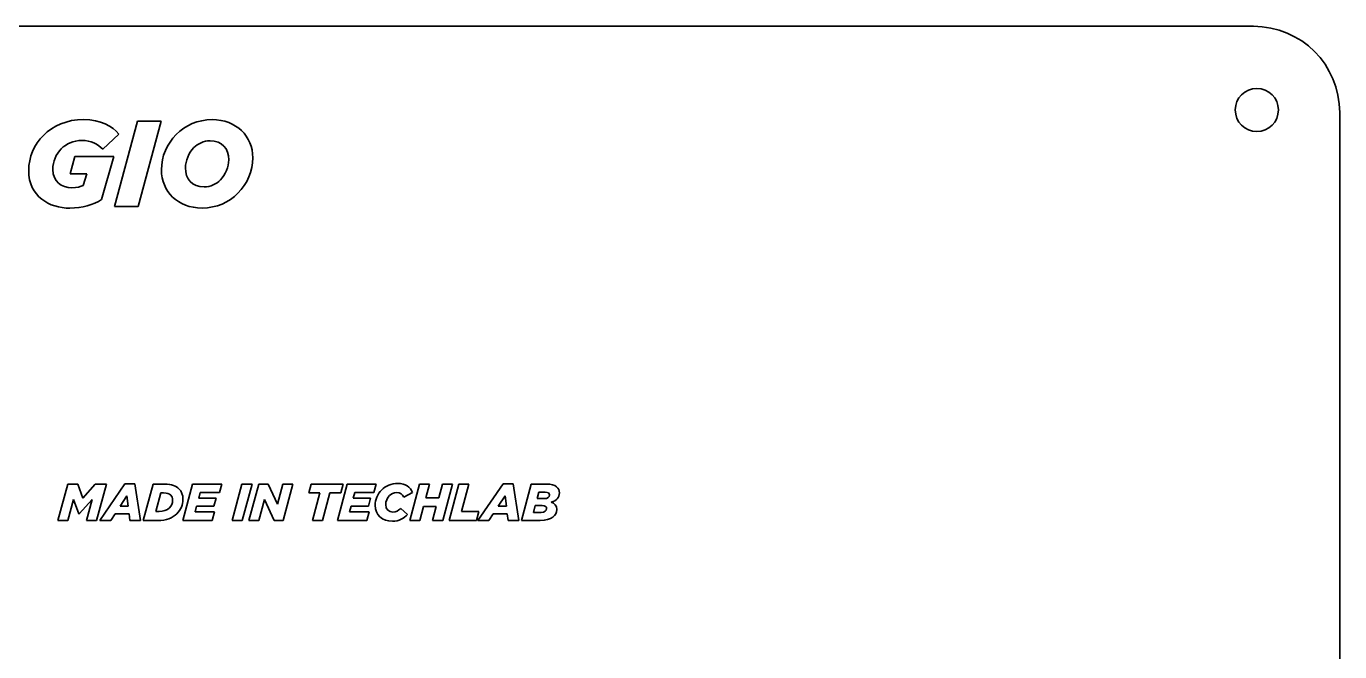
# Model space of a CAD drawing. Header units: inches. Extents: x 0 to 9.7, y -5.9 to 6.4.
# Drawn here: x 4.861 to 9.654, y -2.283 to 0 of the extents above; entities that cross this region are included whole.
import ezdxf

# ---------------------------------------------------------------- set-up
doc = ezdxf.new("R2010")
doc.units = ezdxf.units.IN
doc.header["$MEASUREMENT"] = 0
doc.layers.add('Livello 1', color=7, linetype='Continuous')

# ---------------------------------------------------------------- blocks, each defined once
blk = doc.blocks.new('block 8')
at = {"layer": 'Livello 1', "color": 250, "lineweight": 35}
blk.add_lwpolyline([(9.6545, -0.315), (9.6545, -5.5906)], dxfattribs=at)
for points in [[(9.3395, 0), (9.5135, 0), (9.6545, -0.141), (9.6545, -0.315)], [(9.2732, -0.3056), (9.2732, -0.2621), (9.3085, -0.2268), (9.352, -0.2268)], [(9.352, -0.2268), (9.3955, -0.2268), (9.4307, -0.2621), (9.4307, -0.3056)], [(9.352, -0.3843), (9.3085, -0.3843), (9.2732, -0.349), (9.2732, -0.3056)], [(9.4307, -0.3056), (9.4307, -0.349), (9.3955, -0.3843), (9.352, -0.3843)]]:
    blk.add_open_spline(points, degree=3, dxfattribs=at)

msp = doc.modelspace()

# ---------------------------------------------------------------- linework, layer by layer
at = {"layer": 'Livello 1', "color": 250, "lineweight": 35}
for points in [[(0.315, 0), (9.3395, 0)], [(5.1828, -0.6578), (5.2664, -0.3467)], [(5.2664, -0.3467), (5.3526, -0.3467)], [(5.3526, -0.3467), (5.269, -0.6578)], [(5.1979, -0.3934), (5.1401, -0.4489)], [(5.021, -0.5391), (5.0375, -0.476)], [(5.0375, -0.476), (5.1801, -0.476)], [(5.1801, -0.476), (5.1357, -0.6329)], [(5.081, -0.5391), (5.021, -0.5391)], [(5.0686, -0.5809), (5.081, -0.5391)], [(5.269, -0.6578), (5.1828, -0.6578)], [(4.9761, -1.8041), (5.0119, -1.6714)], [(5.0119, -1.6714), (5.0489, -1.6714)], [(5.0489, -1.6714), (5.0665, -1.7227)], [(5.0665, -1.7227), (5.1116, -1.6714)], [(5.1116, -1.6714), (5.1529, -1.6714)], [(5.1529, -1.6714), (5.1173, -1.8041)], [(5.1286, -1.8041), (5.2209, -1.6704)], [(5.2209, -1.6704), (5.2569, -1.6704)], [(5.2569, -1.6704), (5.2776, -1.8041)], [(5.2873, -1.8041), (5.3232, -1.6714)], [(5.3232, -1.6714), (5.366, -1.6714)], [(5.4319, -1.8041), (5.4677, -1.6714)], [(5.4677, -1.6714), (5.5738, -1.6714)], [(5.5738, -1.6714), (5.5653, -1.7025)], [(5.6123, -1.8041), (5.6479, -1.6714)], [(5.6479, -1.6714), (5.6847, -1.6714)], [(5.6847, -1.6714), (5.649, -1.8041)], [(5.673, -1.8041), (5.7088, -1.6714)], [(5.7088, -1.6714), (5.7429, -1.6714)], [(5.7429, -1.6714), (5.7774, -1.7451)], [(5.7774, -1.7451), (5.7973, -1.6714)], [(5.7973, -1.6714), (5.8337, -1.6714)], [(5.8337, -1.6714), (5.7981, -1.8041)], [(5.892, -1.7036), (5.9006, -1.6714)], [(5.9006, -1.6714), (6.0168, -1.6714)], [(5.996, -1.8041), (6.0318, -1.6714)], [(6.0168, -1.6714), (6.0083, -1.7036)], [(6.0318, -1.6714), (6.138, -1.6714)], [(6.138, -1.6714), (6.1295, -1.7025)], [(6.2599, -1.8041), (6.2957, -1.6714)], [(6.2957, -1.6714), (6.3325, -1.6714)], [(6.3325, -1.6714), (6.319, -1.721)], [(6.3658, -1.721), (6.3793, -1.6714)], [(6.3793, -1.6714), (6.4161, -1.6714)], [(6.4161, -1.6714), (6.3804, -1.8041)], [(6.4035, -1.8041), (6.4393, -1.6714)], [(6.4393, -1.6714), (6.4761, -1.6714)], [(6.4761, -1.6714), (6.4491, -1.7718)], [(6.5089, -1.8041), (6.6013, -1.6704)], [(6.6013, -1.6704), (6.6373, -1.6704)], [(6.6373, -1.6704), (6.6579, -1.8041)], [(6.6677, -1.8041), (6.7035, -1.6714)], [(6.7035, -1.6714), (6.7587, -1.6714)], [(5.2279, -1.7136), (5.2031, -1.7516)], [(5.2328, -1.7516), (5.2279, -1.7136)], [(5.3512, -1.7038), (5.333, -1.7715)], [(5.362, -1.7038), (5.3512, -1.7038)], [(5.4956, -1.7025), (5.4901, -1.7227)], [(5.4901, -1.7227), (5.5534, -1.7227)], [(5.5653, -1.7025), (5.4956, -1.7025)], [(5.5534, -1.7227), (5.5456, -1.7516)], [(5.9317, -1.7036), (5.892, -1.7036)], [(5.9048, -1.8041), (5.9317, -1.7036)], [(5.9684, -1.7036), (5.9415, -1.8041)], [(6.0083, -1.7036), (5.9684, -1.7036)], [(6.0597, -1.7025), (6.0542, -1.7227)], [(6.0542, -1.7227), (6.1175, -1.7227)], [(6.1295, -1.7025), (6.0597, -1.7025)], [(6.1175, -1.7227), (6.1098, -1.7516)], [(6.2706, -1.7023), (6.2388, -1.7193)], [(6.319, -1.721), (6.3658, -1.721)], [(6.6083, -1.7136), (6.5834, -1.7516)], [(6.6132, -1.7516), (6.6083, -1.7136)], [(6.7312, -1.7009), (6.7251, -1.7243)], [(6.7251, -1.7243), (6.75, -1.7243)], [(6.7541, -1.7009), (6.7312, -1.7009)], [(5.0329, -1.728), (5.0125, -1.8041)], [(5.0525, -1.7798), (5.0329, -1.728)], [(5.1008, -1.7279), (5.0532, -1.7798)], [(5.0803, -1.8041), (5.1008, -1.7279)], [(5.2031, -1.7516), (5.2328, -1.7516)], [(5.333, -1.7715), (5.3451, -1.7715)], [(5.4823, -1.7516), (5.4766, -1.7728)], [(5.4766, -1.7728), (5.5475, -1.7728)], [(5.5456, -1.7516), (5.4823, -1.7516)], [(5.5475, -1.7728), (5.5392, -1.8041)], [(5.73, -1.7275), (5.7096, -1.8041)], [(5.7659, -1.8041), (5.73, -1.7275)], [(6.0464, -1.7516), (6.0407, -1.7728)], [(6.0407, -1.7728), (6.1116, -1.7728)], [(6.1098, -1.7516), (6.0464, -1.7516)], [(6.1116, -1.7728), (6.1033, -1.8041)], [(6.2274, -1.7599), (6.2522, -1.7819)], [(6.3103, -1.7536), (6.2968, -1.8041)], [(6.3571, -1.7536), (6.3103, -1.7536)], [(6.3437, -1.8041), (6.3571, -1.7536)], [(6.4491, -1.7718), (6.5125, -1.7718)], [(6.5125, -1.7718), (6.5037, -1.8041)], [(6.5834, -1.7516), (6.6132, -1.7516)], [(6.7181, -1.75), (6.7115, -1.7745)], [(6.7437, -1.75), (6.7181, -1.75)], [(5.0125, -1.8041), (4.9761, -1.8041)], [(5.0532, -1.7798), (5.0525, -1.7798)], [(5.1173, -1.8041), (5.0803, -1.8041)], [(5.1686, -1.8041), (5.1286, -1.8041)], [(5.1845, -1.7802), (5.1686, -1.8041)], [(5.2357, -1.7802), (5.1845, -1.7802)], [(5.2389, -1.8041), (5.2357, -1.7802)], [(5.2776, -1.8041), (5.2389, -1.8041)], [(5.341, -1.8041), (5.2873, -1.8041)], [(5.5392, -1.8041), (5.4319, -1.8041)], [(5.649, -1.8041), (5.6123, -1.8041)], [(5.7096, -1.8041), (5.673, -1.8041)], [(5.7981, -1.8041), (5.7659, -1.8041)], [(5.9415, -1.8041), (5.9048, -1.8041)], [(6.1033, -1.8041), (5.996, -1.8041)], [(6.2968, -1.8041), (6.2599, -1.8041)], [(6.3804, -1.8041), (6.3437, -1.8041)], [(6.5037, -1.8041), (6.4035, -1.8041)], [(6.5489, -1.8041), (6.5089, -1.8041)], [(6.5649, -1.7802), (6.5489, -1.8041)], [(6.616, -1.7802), (6.5649, -1.7802)], [(6.6193, -1.8041), (6.616, -1.7802)], [(6.6579, -1.8041), (6.6193, -1.8041)], [(6.7365, -1.8041), (6.6677, -1.8041)], [(6.7115, -1.7745), (6.7394, -1.7745)]]:
    msp.add_lwpolyline(points, dxfattribs=at)
for points in [[(4.9233, -0.3982), (4.9584, -0.3631), (5.009, -0.3405), (5.0695, -0.3405)], [(5.0695, -0.3405), (5.1317, -0.3405), (5.1766, -0.3658), (5.1979, -0.3934)], [(5.4081, -0.3947), (5.441, -0.3618), (5.4864, -0.3409), (5.5388, -0.3409)], [(5.5388, -0.3409), (5.6277, -0.3409), (5.6872, -0.4013), (5.6872, -0.48)], [(4.8695, -0.5267), (4.8695, -0.4778), (4.889, -0.432), (4.9233, -0.3982)], [(5.0632, -0.4169), (5.0326, -0.4169), (5.0064, -0.4289), (4.9881, -0.4471)], [(5.1401, -0.4489), (5.1224, -0.4307), (5.0966, -0.4169), (5.0632, -0.4169)], [(5.3539, -0.524), (5.3539, -0.4756), (5.3739, -0.4289), (5.4081, -0.3947)], [(5.5312, -0.4182), (5.5077, -0.4182), (5.4872, -0.428), (5.4721, -0.4431)], [(5.5997, -0.4871), (5.5997, -0.4476), (5.5757, -0.4182), (5.5312, -0.4182)], [(4.9881, -0.4471), (4.969, -0.4662), (4.9575, -0.4938), (4.9575, -0.5231)], [(5.4721, -0.4431), (5.453, -0.4627), (5.4415, -0.4911), (5.4415, -0.5173)], [(5.0197, -0.664), (4.9455, -0.664), (4.8695, -0.6222), (4.8695, -0.5267)], [(4.9575, -0.5231), (4.9575, -0.5667), (4.989, -0.5893), (5.0272, -0.5893)], [(5.5023, -0.6636), (5.4135, -0.6636), (5.3539, -0.6031), (5.3539, -0.524)], [(5.4415, -0.5173), (5.4415, -0.5569), (5.4655, -0.5862), (5.5099, -0.5862)], [(5.569, -0.5609), (5.5881, -0.5418), (5.5997, -0.5133), (5.5997, -0.4871)], [(5.6872, -0.48), (5.6872, -0.5284), (5.6672, -0.5756), (5.633, -0.6098)], [(5.5099, -0.5862), (5.5335, -0.5862), (5.5539, -0.576), (5.569, -0.5609)], [(5.0272, -0.5893), (5.045, -0.5893), (5.0584, -0.5858), (5.0686, -0.5809)], [(5.633, -0.6098), (5.6001, -0.6422), (5.5548, -0.6636), (5.5023, -0.6636)], [(5.1357, -0.6329), (5.105, -0.6507), (5.0655, -0.664), (5.0197, -0.664)], [(5.366, -1.6714), (5.3918, -1.6714), (5.4079, -1.6784), (5.4179, -1.6884)], [(6.1578, -1.6924), (6.1718, -1.6784), (6.1923, -1.6687), (6.217, -1.6687)], [(6.217, -1.6687), (6.2439, -1.6687), (6.2626, -1.6818), (6.2706, -1.7023)], [(6.7587, -1.6714), (6.7947, -1.6714), (6.8065, -1.6862), (6.8065, -1.7032)], [(5.388, -1.7119), (5.3829, -1.707), (5.3747, -1.7038), (5.362, -1.7038)], [(5.3946, -1.7301), (5.3946, -1.722), (5.3922, -1.7161), (5.388, -1.7119)], [(5.4179, -1.6884), (5.4278, -1.6983), (5.4324, -1.7112), (5.4324, -1.7273)], [(6.1339, -1.7485), (6.1339, -1.7284), (6.1423, -1.708), (6.1578, -1.6924)], [(6.1857, -1.7135), (6.1775, -1.7218), (6.1724, -1.7336), (6.1724, -1.7461)], [(6.2122, -1.7021), (6.202, -1.7021), (6.1927, -1.7064), (6.1857, -1.7135)], [(6.2388, -1.7193), (6.2334, -1.7083), (6.2251, -1.7021), (6.2122, -1.7021)], [(6.75, -1.7243), (6.7632, -1.7243), (6.7703, -1.7191), (6.7703, -1.7108)], [(6.7703, -1.7108), (6.7703, -1.7045), (6.7653, -1.7009), (6.7541, -1.7009)], [(6.8065, -1.7032), (6.8065, -1.7201), (6.7953, -1.7326), (6.7767, -1.7371)], [(5.3451, -1.7715), (5.3607, -1.7715), (5.3745, -1.7667), (5.3833, -1.758)], [(5.3833, -1.758), (5.3903, -1.751), (5.3946, -1.7408), (5.3946, -1.7301)], [(5.4324, -1.7273), (5.4324, -1.7472), (5.4248, -1.7654), (5.4105, -1.7796)], [(6.1967, -1.8067), (6.1601, -1.8067), (6.1339, -1.7842), (6.1339, -1.7485)], [(6.1724, -1.7461), (6.1724, -1.7629), (6.1836, -1.7734), (6.1989, -1.7734)], [(6.1989, -1.7734), (6.2105, -1.7734), (6.2188, -1.7684), (6.2274, -1.7599)], [(6.7968, -1.7637), (6.7968, -1.7866), (6.7777, -1.8041), (6.7365, -1.8041)], [(6.7394, -1.7745), (6.7521, -1.7745), (6.7598, -1.7688), (6.7598, -1.7605)], [(6.7598, -1.7605), (6.7598, -1.7536), (6.7543, -1.75), (6.7437, -1.75)], [(6.7767, -1.7371), (6.7885, -1.7413), (6.7968, -1.75), (6.7968, -1.7637)], [(5.4105, -1.7796), (5.3946, -1.7955), (5.3717, -1.8041), (5.341, -1.8041)], [(6.2522, -1.7819), (6.2393, -1.7965), (6.2219, -1.8067), (6.1967, -1.8067)]]:
    msp.add_open_spline(points, degree=3, dxfattribs=at)

# ---------------------------------------------------------------- block references
at = {"layer": 'Livello 1'}
msp.add_blockref('block 8', (0, 0), dxfattribs=at)

doc.saveas('drawing.dxf')
